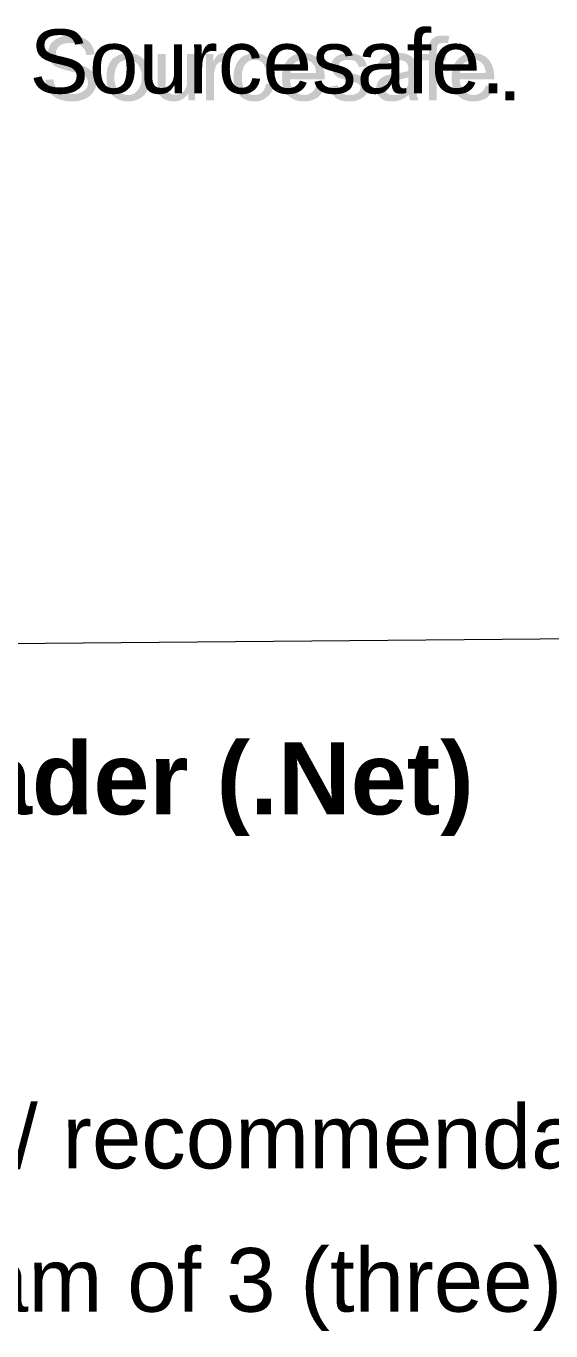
# Model space of a CAD drawing. Header units: millimetres. Extents: x 25 to 207, y 36 to 227.
# Drawn here: x 80.7 to 97.19, y 136.75 to 177.76 of the extents above; entities that cross this region are included whole.
import ezdxf

# ---------------------------------------------------------------- set-up
doc = ezdxf.new("R2010")
doc.units = ezdxf.units.MM
doc.header["$MEASUREMENT"] = 0
doc.layers.get('0').update_dxf_attribs({"linetype": 'CONTINUOUS'})
doc.styles.add('Arial$001', font='arial.ttf', dxfattribs={"height": 2.376})
doc.styles.add('Arial$101', font='arialbd.ttf', dxfattribs={"height": 3.024})

msp = doc.modelspace()

# ---------------------------------------------------------------- hatches: boundary and pattern name
at = {"true_color": 0x000007}
h = msp.add_hatch(color=0, dxfattribs=at)
edge = h.paths.add_edge_path()
edge.add_line((81.304, 176.065), (81.552, 176.082))
edge.add_spline(control_points=[(81.552, 176.082), (81.569, 175.982), (81.602, 175.9), (81.635, 175.833), (81.635, 175.833), (81.685, 175.767), (81.751, 175.717), (81.85, 175.684), (81.85, 175.684), (81.933, 175.651), (82.032, 175.618), (82.148, 175.618), (82.148, 175.618), (82.248, 175.618), (82.347, 175.635), (82.413, 175.668), (82.413, 175.668), (82.496, 175.701), (82.545, 175.734), (82.595, 175.8), (82.595, 175.8), (82.628, 175.85), (82.645, 175.9), (82.645, 175.966), (82.645, 175.966), (82.645, 176.032), (82.628, 176.082), (82.595, 176.131), (82.595, 176.131), (82.562, 176.181), (82.496, 176.214), (82.413, 176.247), (82.413, 176.247), (82.363, 176.264), (82.248, 176.297), (82.049, 176.346), (82.049, 176.346), (81.867, 176.396), (81.751, 176.429), (81.668, 176.462), (81.668, 176.462), (81.569, 176.512), (81.503, 176.578), (81.453, 176.661), (81.453, 176.661), (81.403, 176.727), (81.387, 176.81), (81.387, 176.909), (81.387, 176.909), (81.387, 177.009), (81.42, 177.108), (81.47, 177.191), (81.47, 177.191), (81.536, 177.273), (81.619, 177.34), (81.718, 177.389), (81.718, 177.389), (81.834, 177.439), (81.95, 177.455), (82.082, 177.455), (82.082, 177.455), (82.231, 177.455), (82.363, 177.439), (82.479, 177.389), (82.479, 177.389), (82.595, 177.34), (82.678, 177.273), (82.744, 177.174), (82.744, 177.174), (82.81, 177.075), (82.843, 176.975), (82.843, 176.86)], knot_values=[0, 0, 0, 0, 0.013889, 0.013889, 0.013889, 0.013889, 0.027778, 0.027778, 0.027778, 0.027778, 0.041667, 0.041667, 0.041667, 0.041667, 0.055556, 0.055556, 0.055556, 0.055556, 0.069444, 0.069444, 0.069444, 0.069444, 0.083333, 0.083333, 0.083333, 0.083333, 0.097222, 0.097222, 0.097222, 0.097222, 0.111111, 0.111111, 0.111111, 0.111111, 0.125, 0.125, 0.125, 0.125, 0.138889, 0.138889, 0.138889, 0.138889, 0.152778, 0.152778, 0.152778, 0.152778, 0.166667, 0.166667, 0.166667, 0.166667, 0.180556, 0.180556, 0.180556, 0.180556, 0.194444, 0.194444, 0.194444, 0.194444, 0.208333, 0.208333, 0.208333, 0.208333, 0.222222, 0.222222, 0.222222, 0.222222, 0.236111, 0.236111, 0.236111, 0.236111, 1, 1, 1, 1], degree=3, periodic=0)
edge.add_line((82.843, 176.86), (82.595, 176.843))
edge.add_spline(control_points=[(82.595, 176.843), (82.579, 176.959), (82.529, 177.058), (82.446, 177.124), (82.446, 177.124), (82.363, 177.191), (82.248, 177.224), (82.099, 177.224), (82.099, 177.224), (81.933, 177.224), (81.817, 177.191), (81.751, 177.141), (81.751, 177.141), (81.685, 177.075), (81.635, 177.009), (81.635, 176.926), (81.635, 176.926), (81.635, 176.843), (81.668, 176.793), (81.718, 176.744), (81.718, 176.744), (81.768, 176.694), (81.9, 176.644), (82.115, 176.595), (82.115, 176.595), (82.33, 176.545), (82.479, 176.512), (82.562, 176.479), (82.562, 176.479), (82.678, 176.413), (82.761, 176.346), (82.827, 176.264), (82.827, 176.264), (82.877, 176.181), (82.91, 176.098), (82.91, 175.982), (82.91, 175.982), (82.91, 175.883), (82.877, 175.784), (82.81, 175.684), (82.81, 175.684), (82.744, 175.585), (82.661, 175.519), (82.545, 175.469), (82.545, 175.469), (82.43, 175.42), (82.297, 175.386), (82.165, 175.386), (82.165, 175.386), (81.983, 175.386), (81.834, 175.42), (81.701, 175.469), (81.701, 175.469), (81.585, 175.519), (81.486, 175.602), (81.42, 175.701), (81.42, 175.701), (81.354, 175.817), (81.304, 175.933), (81.304, 176.065)], knot_values=[0, 0, 0, 0, 0.016667, 0.016667, 0.016667, 0.016667, 0.033333, 0.033333, 0.033333, 0.033333, 0.05, 0.05, 0.05, 0.05, 0.066667, 0.066667, 0.066667, 0.066667, 0.083333, 0.083333, 0.083333, 0.083333, 0.1, 0.1, 0.1, 0.1, 0.116667, 0.116667, 0.116667, 0.116667, 0.133333, 0.133333, 0.133333, 0.133333, 0.15, 0.15, 0.15, 0.15, 0.166667, 0.166667, 0.166667, 0.166667, 0.183333, 0.183333, 0.183333, 0.183333, 0.2, 0.2, 0.2, 0.2, 0.216667, 0.216667, 0.216667, 0.216667, 0.233333, 0.233333, 0.233333, 0.233333, 1, 1, 1, 1], degree=3, periodic=0)
edge = h.paths.add_edge_path()
edge.add_spline(control_points=[(83.224, 176.148), (83.224, 176.413), (83.29, 176.611), (83.439, 176.744), (83.439, 176.744), (83.572, 176.843), (83.721, 176.909), (83.903, 176.909), (83.903, 176.909), (84.101, 176.909), (84.267, 176.843), (84.399, 176.711), (84.399, 176.711), (84.515, 176.578), (84.581, 176.396), (84.581, 176.164), (84.581, 176.164), (84.581, 175.982), (84.548, 175.833), (84.499, 175.717), (84.499, 175.717), (84.449, 175.618), (84.366, 175.535), (84.25, 175.469), (84.25, 175.469), (84.151, 175.42), (84.035, 175.386), (83.903, 175.386), (83.903, 175.386), (83.704, 175.386), (83.539, 175.453), (83.406, 175.585), (83.406, 175.585), (83.29, 175.717), (83.224, 175.9), (83.224, 176.148)], knot_values=[0, 0, 0, 0, 0.027778, 0.027778, 0.027778, 0.027778, 0.055556, 0.055556, 0.055556, 0.055556, 0.083333, 0.083333, 0.083333, 0.083333, 0.111111, 0.111111, 0.111111, 0.111111, 0.138889, 0.138889, 0.138889, 0.138889, 0.166667, 0.166667, 0.166667, 0.166667, 0.194444, 0.194444, 0.194444, 0.194444, 0.222222, 0.222222, 0.222222, 0.222222, 1, 1, 1, 1], degree=3, periodic=0)
edge = h.paths.add_edge_path()
edge.add_spline(control_points=[(83.472, 176.148), (83.472, 175.966), (83.522, 175.817), (83.588, 175.734), (83.588, 175.734), (83.671, 175.635), (83.787, 175.585), (83.903, 175.585), (83.903, 175.585), (84.019, 175.585), (84.118, 175.635), (84.201, 175.734), (84.201, 175.734), (84.283, 175.817), (84.333, 175.966), (84.333, 176.148), (84.333, 176.148), (84.333, 176.33), (84.283, 176.462), (84.201, 176.562), (84.201, 176.562), (84.118, 176.661), (84.019, 176.694), (83.903, 176.694), (83.903, 176.694), (83.787, 176.694), (83.671, 176.661), (83.588, 176.562), (83.588, 176.562), (83.522, 176.462), (83.472, 176.33), (83.472, 176.148)], knot_values=[0, 0, 0, 0, 0.03125, 0.03125, 0.03125, 0.03125, 0.0625, 0.0625, 0.0625, 0.0625, 0.09375, 0.09375, 0.09375, 0.09375, 0.125, 0.125, 0.125, 0.125, 0.15625, 0.15625, 0.15625, 0.15625, 0.1875, 0.1875, 0.1875, 0.1875, 0.21875, 0.21875, 0.21875, 0.21875, 1, 1, 1, 1], degree=3, periodic=0)
edge = h.paths.add_edge_path()
edge.add_line((85.79, 175.42), (85.79, 175.635))
edge.add_spline(control_points=[(85.79, 175.635), (85.674, 175.469), (85.525, 175.386), (85.326, 175.386), (85.326, 175.386), (85.243, 175.386), (85.161, 175.403), (85.095, 175.436), (85.095, 175.436), (85.012, 175.469), (84.962, 175.502), (84.929, 175.552), (84.929, 175.552), (84.879, 175.602), (84.863, 175.668), (84.846, 175.751), (84.846, 175.751), (84.83, 175.784), (84.83, 175.866), (84.83, 175.966)], knot_values=[0, 0, 0, 0, 0.05, 0.05, 0.05, 0.05, 0.1, 0.1, 0.1, 0.1, 0.15, 0.15, 0.15, 0.15, 0.2, 0.2, 0.2, 0.2, 1, 1, 1, 1], degree=3, periodic=0)
edge.add_line((84.83, 175.966), (84.83, 176.876))
edge.add_line((84.83, 176.876), (85.078, 176.876))
edge.add_line((85.078, 176.876), (85.078, 176.065))
edge.add_spline(control_points=[(85.078, 176.065), (85.078, 175.933), (85.078, 175.85), (85.095, 175.8), (85.095, 175.8), (85.111, 175.734), (85.144, 175.684), (85.194, 175.651), (85.194, 175.651), (85.243, 175.618), (85.31, 175.602), (85.376, 175.602), (85.376, 175.602), (85.459, 175.602), (85.525, 175.618), (85.591, 175.651), (85.591, 175.651), (85.657, 175.701), (85.69, 175.751), (85.723, 175.817), (85.723, 175.817), (85.757, 175.883), (85.757, 175.966), (85.757, 176.098)], knot_values=[0, 0, 0, 0, 0.041667, 0.041667, 0.041667, 0.041667, 0.083333, 0.083333, 0.083333, 0.083333, 0.125, 0.125, 0.125, 0.125, 0.166667, 0.166667, 0.166667, 0.166667, 0.208333, 0.208333, 0.208333, 0.208333, 1, 1, 1, 1], degree=3, periodic=0)
edge.add_line((85.757, 176.098), (85.757, 176.876))
edge.add_line((85.757, 176.876), (86.005, 176.876))
edge.add_line((86.005, 176.876), (86.005, 175.42))
edge.add_line((86.005, 175.42), (85.79, 175.42))
edge = h.paths.add_edge_path()
edge.add_line((86.352, 175.42), (86.352, 176.876))
edge.add_line((86.352, 176.876), (86.584, 176.876))
edge.add_line((86.584, 176.876), (86.584, 176.644))
edge.add_spline(control_points=[(86.584, 176.644), (86.634, 176.76), (86.684, 176.826), (86.733, 176.86), (86.733, 176.86), (86.783, 176.893), (86.832, 176.909), (86.899, 176.909), (86.899, 176.909), (86.981, 176.909), (87.064, 176.876), (87.147, 176.826)], knot_values=[0, 0, 0, 0, 0.083333, 0.083333, 0.083333, 0.083333, 0.166667, 0.166667, 0.166667, 0.166667, 1, 1, 1, 1], degree=3, periodic=0)
edge.add_line((87.147, 176.826), (87.064, 176.595))
edge.add_spline(control_points=[(87.064, 176.595), (86.998, 176.628), (86.948, 176.644), (86.882, 176.644), (86.882, 176.644), (86.832, 176.644), (86.783, 176.628), (86.733, 176.595), (86.733, 176.595), (86.7, 176.562), (86.667, 176.528), (86.65, 176.462), (86.65, 176.462), (86.617, 176.38), (86.601, 176.28), (86.601, 176.181)], knot_values=[0, 0, 0, 0, 0.0625, 0.0625, 0.0625, 0.0625, 0.125, 0.125, 0.125, 0.125, 0.1875, 0.1875, 0.1875, 0.1875, 1, 1, 1, 1], degree=3, periodic=0)
edge.add_line((86.601, 176.181), (86.601, 175.42))
edge.add_line((86.601, 175.42), (86.352, 175.42))
edge = h.paths.add_edge_path()
edge.add_line((88.239, 175.949), (88.488, 175.916))
edge.add_spline(control_points=[(88.488, 175.916), (88.455, 175.751), (88.388, 175.618), (88.273, 175.535), (88.273, 175.535), (88.173, 175.436), (88.041, 175.386), (87.875, 175.386), (87.875, 175.386), (87.677, 175.386), (87.528, 175.453), (87.395, 175.585), (87.395, 175.585), (87.279, 175.717), (87.213, 175.9), (87.213, 176.148), (87.213, 176.148), (87.213, 176.297), (87.246, 176.429), (87.296, 176.545), (87.296, 176.545), (87.346, 176.661), (87.428, 176.76), (87.528, 176.81), (87.528, 176.81), (87.644, 176.876), (87.759, 176.909), (87.875, 176.909), (87.875, 176.909), (88.041, 176.909), (88.173, 176.86), (88.273, 176.777), (88.273, 176.777), (88.372, 176.711), (88.438, 176.595), (88.455, 176.446)], knot_values=[0, 0, 0, 0, 0.027778, 0.027778, 0.027778, 0.027778, 0.055556, 0.055556, 0.055556, 0.055556, 0.083333, 0.083333, 0.083333, 0.083333, 0.111111, 0.111111, 0.111111, 0.111111, 0.138889, 0.138889, 0.138889, 0.138889, 0.166667, 0.166667, 0.166667, 0.166667, 0.194444, 0.194444, 0.194444, 0.194444, 0.222222, 0.222222, 0.222222, 0.222222, 1, 1, 1, 1], degree=3, periodic=0)
edge.add_line((88.455, 176.446), (88.223, 176.413))
edge.add_spline(control_points=[(88.223, 176.413), (88.19, 176.512), (88.157, 176.578), (88.09, 176.628), (88.09, 176.628), (88.041, 176.677), (87.975, 176.694), (87.892, 176.694), (87.892, 176.694), (87.759, 176.694), (87.66, 176.661), (87.594, 176.562), (87.594, 176.562), (87.511, 176.479), (87.478, 176.346), (87.478, 176.148), (87.478, 176.148), (87.478, 175.949), (87.511, 175.817), (87.577, 175.717), (87.577, 175.717), (87.66, 175.635), (87.759, 175.585), (87.875, 175.585), (87.875, 175.585), (87.975, 175.585), (88.057, 175.618), (88.124, 175.684), (88.124, 175.684), (88.173, 175.734), (88.223, 175.833), (88.239, 175.949)], knot_values=[0, 0, 0, 0, 0.03125, 0.03125, 0.03125, 0.03125, 0.0625, 0.0625, 0.0625, 0.0625, 0.09375, 0.09375, 0.09375, 0.09375, 0.125, 0.125, 0.125, 0.125, 0.15625, 0.15625, 0.15625, 0.15625, 0.1875, 0.1875, 0.1875, 0.1875, 0.21875, 0.21875, 0.21875, 0.21875, 1, 1, 1, 1], degree=3, periodic=0)
edge = h.paths.add_edge_path()
edge.add_line((89.812, 175.883), (90.06, 175.85))
edge.add_spline(control_points=[(90.06, 175.85), (90.027, 175.701), (89.944, 175.585), (89.845, 175.502), (89.845, 175.502), (89.729, 175.436), (89.597, 175.386), (89.431, 175.386), (89.431, 175.386), (89.216, 175.386), (89.05, 175.453), (88.918, 175.585), (88.918, 175.585), (88.802, 175.717), (88.736, 175.9), (88.736, 176.131), (88.736, 176.131), (88.736, 176.38), (88.802, 176.562), (88.918, 176.694), (88.918, 176.694), (89.05, 176.843), (89.216, 176.909), (89.415, 176.909), (89.415, 176.909), (89.613, 176.909), (89.762, 176.843), (89.895, 176.711), (89.895, 176.711), (90.01, 176.578), (90.077, 176.38), (90.077, 176.148), (90.077, 176.148), (90.077, 176.131), (90.077, 176.115), (90.077, 176.082)], knot_values=[0, 0, 0, 0, 0.027778, 0.027778, 0.027778, 0.027778, 0.055556, 0.055556, 0.055556, 0.055556, 0.083333, 0.083333, 0.083333, 0.083333, 0.111111, 0.111111, 0.111111, 0.111111, 0.138889, 0.138889, 0.138889, 0.138889, 0.166667, 0.166667, 0.166667, 0.166667, 0.194444, 0.194444, 0.194444, 0.194444, 0.222222, 0.222222, 0.222222, 0.222222, 1, 1, 1, 1], degree=3, periodic=0)
edge.add_line((90.077, 176.082), (88.984, 176.082))
edge.add_spline(control_points=[(88.984, 176.082), (89.001, 175.916), (89.05, 175.8), (89.117, 175.717), (89.117, 175.717), (89.199, 175.635), (89.299, 175.585), (89.431, 175.585), (89.431, 175.585), (89.514, 175.585), (89.597, 175.618), (89.663, 175.668), (89.663, 175.668), (89.729, 175.701), (89.779, 175.784), (89.812, 175.883)], knot_values=[0, 0, 0, 0, 0.0625, 0.0625, 0.0625, 0.0625, 0.125, 0.125, 0.125, 0.125, 0.1875, 0.1875, 0.1875, 0.1875, 1, 1, 1, 1], degree=3, periodic=0)
edge = h.paths.add_edge_path()
edge.add_line((89.001, 176.28), (89.812, 176.28))
edge.add_spline(control_points=[(89.812, 176.28), (89.795, 176.413), (89.779, 176.495), (89.713, 176.562), (89.713, 176.562), (89.646, 176.661), (89.547, 176.694), (89.415, 176.694), (89.415, 176.694), (89.299, 176.694), (89.216, 176.661), (89.133, 176.595), (89.133, 176.595), (89.05, 176.512), (89.017, 176.413), (89.001, 176.28)], knot_values=[0, 0, 0, 0, 0.0625, 0.0625, 0.0625, 0.0625, 0.125, 0.125, 0.125, 0.125, 0.1875, 0.1875, 0.1875, 0.1875, 1, 1, 1, 1], degree=3, periodic=0)
edge = h.paths.add_edge_path()
edge.add_line((90.242, 175.85), (90.491, 175.9))
edge.add_spline(control_points=[(90.491, 175.9), (90.507, 175.8), (90.54, 175.717), (90.606, 175.668), (90.606, 175.668), (90.656, 175.618), (90.755, 175.585), (90.855, 175.585), (90.855, 175.585), (90.971, 175.585), (91.053, 175.618), (91.119, 175.651), (91.119, 175.651), (91.169, 175.701), (91.202, 175.751), (91.202, 175.817), (91.202, 175.817), (91.202, 175.883), (91.169, 175.916), (91.119, 175.949), (91.119, 175.949), (91.086, 175.966), (91.004, 175.999), (90.871, 176.032), (90.871, 176.032), (90.689, 176.082), (90.573, 176.115), (90.491, 176.148), (90.491, 176.148), (90.424, 176.181), (90.375, 176.231), (90.342, 176.297), (90.342, 176.297), (90.308, 176.346), (90.292, 176.413), (90.292, 176.479), (90.292, 176.479), (90.292, 176.545), (90.292, 176.611), (90.325, 176.661), (90.325, 176.661), (90.358, 176.727), (90.391, 176.76), (90.457, 176.81), (90.457, 176.81), (90.491, 176.826), (90.54, 176.86), (90.606, 176.876), (90.606, 176.876), (90.673, 176.893), (90.739, 176.909), (90.822, 176.909), (90.822, 176.909), (90.937, 176.909), (91.037, 176.893), (91.119, 176.86), (91.119, 176.86), (91.202, 176.826), (91.268, 176.777), (91.302, 176.727), (91.302, 176.727), (91.351, 176.661), (91.384, 176.595), (91.401, 176.495)], knot_values=[0, 0, 0, 0, 0.015625, 0.015625, 0.015625, 0.015625, 0.03125, 0.03125, 0.03125, 0.03125, 0.046875, 0.046875, 0.046875, 0.046875, 0.0625, 0.0625, 0.0625, 0.0625, 0.078125, 0.078125, 0.078125, 0.078125, 0.09375, 0.09375, 0.09375, 0.09375, 0.109375, 0.109375, 0.109375, 0.109375, 0.125, 0.125, 0.125, 0.125, 0.140625, 0.140625, 0.140625, 0.140625, 0.15625, 0.15625, 0.15625, 0.15625, 0.171875, 0.171875, 0.171875, 0.171875, 0.1875, 0.1875, 0.1875, 0.1875, 0.203125, 0.203125, 0.203125, 0.203125, 0.21875, 0.21875, 0.21875, 0.21875, 0.234375, 0.234375, 0.234375, 0.234375, 1, 1, 1, 1], degree=3, periodic=0)
edge.add_line((91.401, 176.495), (91.153, 176.462))
edge.add_spline(control_points=[(91.153, 176.462), (91.136, 176.545), (91.103, 176.595), (91.053, 176.644), (91.053, 176.644), (91.004, 176.677), (90.937, 176.694), (90.838, 176.694), (90.838, 176.694), (90.722, 176.694), (90.639, 176.677), (90.59, 176.644), (90.59, 176.644), (90.54, 176.611), (90.524, 176.562), (90.524, 176.512), (90.524, 176.512), (90.524, 176.479), (90.54, 176.446), (90.557, 176.429), (90.557, 176.429), (90.573, 176.396), (90.606, 176.38), (90.639, 176.363), (90.639, 176.363), (90.673, 176.346), (90.739, 176.33), (90.871, 176.297), (90.871, 176.297), (91.037, 176.247), (91.153, 176.214), (91.235, 176.181), (91.235, 176.181), (91.302, 176.148), (91.351, 176.115), (91.384, 176.048), (91.384, 176.048), (91.434, 175.999), (91.451, 175.933), (91.451, 175.85), (91.451, 175.85), (91.451, 175.767), (91.417, 175.684), (91.384, 175.618), (91.384, 175.618), (91.335, 175.535), (91.252, 175.486), (91.169, 175.453), (91.169, 175.453), (91.086, 175.403), (90.971, 175.386), (90.871, 175.386), (90.871, 175.386), (90.673, 175.386), (90.524, 175.42), (90.424, 175.502), (90.424, 175.502), (90.342, 175.585), (90.275, 175.701), (90.242, 175.85)], knot_values=[0, 0, 0, 0, 0.016667, 0.016667, 0.016667, 0.016667, 0.033333, 0.033333, 0.033333, 0.033333, 0.05, 0.05, 0.05, 0.05, 0.066667, 0.066667, 0.066667, 0.066667, 0.083333, 0.083333, 0.083333, 0.083333, 0.1, 0.1, 0.1, 0.1, 0.116667, 0.116667, 0.116667, 0.116667, 0.133333, 0.133333, 0.133333, 0.133333, 0.15, 0.15, 0.15, 0.15, 0.166667, 0.166667, 0.166667, 0.166667, 0.183333, 0.183333, 0.183333, 0.183333, 0.2, 0.2, 0.2, 0.2, 0.216667, 0.216667, 0.216667, 0.216667, 0.233333, 0.233333, 0.233333, 0.233333, 1, 1, 1, 1], degree=3, periodic=0)
edge = h.paths.add_edge_path()
edge.add_spline(control_points=[(92.725, 175.602), (92.642, 175.519), (92.543, 175.469), (92.46, 175.436), (92.46, 175.436), (92.377, 175.403), (92.295, 175.386), (92.195, 175.386), (92.195, 175.386), (92.03, 175.386), (91.914, 175.42), (91.831, 175.502), (91.831, 175.502), (91.732, 175.585), (91.699, 175.684), (91.699, 175.8), (91.699, 175.8), (91.699, 175.866), (91.715, 175.933), (91.748, 175.999), (91.748, 175.999), (91.782, 176.048), (91.815, 176.098), (91.864, 176.131), (91.864, 176.131), (91.931, 176.181), (91.98, 176.197), (92.046, 176.214), (92.046, 176.214), (92.096, 176.231), (92.162, 176.247), (92.262, 176.264), (92.262, 176.264), (92.46, 176.28), (92.609, 176.313), (92.708, 176.346), (92.708, 176.346), (92.708, 176.38), (92.708, 176.396), (92.708, 176.413), (92.708, 176.413), (92.708, 176.512), (92.675, 176.578), (92.642, 176.611), (92.642, 176.611), (92.576, 176.677), (92.477, 176.694), (92.361, 176.694), (92.361, 176.694), (92.245, 176.694), (92.162, 176.677), (92.096, 176.644), (92.096, 176.644), (92.046, 176.595), (91.997, 176.528), (91.98, 176.429)], knot_values=[0, 0, 0, 0, 0.017857, 0.017857, 0.017857, 0.017857, 0.035714, 0.035714, 0.035714, 0.035714, 0.053571, 0.053571, 0.053571, 0.053571, 0.071429, 0.071429, 0.071429, 0.071429, 0.089286, 0.089286, 0.089286, 0.089286, 0.107143, 0.107143, 0.107143, 0.107143, 0.125, 0.125, 0.125, 0.125, 0.142857, 0.142857, 0.142857, 0.142857, 0.160714, 0.160714, 0.160714, 0.160714, 0.178571, 0.178571, 0.178571, 0.178571, 0.196429, 0.196429, 0.196429, 0.196429, 0.214286, 0.214286, 0.214286, 0.214286, 0.232143, 0.232143, 0.232143, 0.232143, 1, 1, 1, 1], degree=3, periodic=0)
edge.add_line((91.98, 176.429), (91.732, 176.462))
edge.add_spline(control_points=[(91.732, 176.462), (91.765, 176.562), (91.798, 176.644), (91.848, 176.711), (91.848, 176.711), (91.897, 176.777), (91.964, 176.81), (92.063, 176.86), (92.063, 176.86), (92.162, 176.893), (92.262, 176.909), (92.394, 176.909), (92.394, 176.909), (92.51, 176.909), (92.609, 176.893), (92.692, 176.86), (92.692, 176.86), (92.775, 176.826), (92.824, 176.793), (92.857, 176.744), (92.857, 176.744), (92.907, 176.711), (92.924, 176.644), (92.94, 176.578), (92.94, 176.578), (92.957, 176.545), (92.957, 176.462), (92.957, 176.363)], knot_values=[0, 0, 0, 0, 0.035714, 0.035714, 0.035714, 0.035714, 0.071429, 0.071429, 0.071429, 0.071429, 0.107143, 0.107143, 0.107143, 0.107143, 0.142857, 0.142857, 0.142857, 0.142857, 0.178571, 0.178571, 0.178571, 0.178571, 0.214286, 0.214286, 0.214286, 0.214286, 1, 1, 1, 1], degree=3, periodic=0)
edge.add_line((92.957, 176.363), (92.957, 176.032))
edge.add_spline(control_points=[(92.957, 176.032), (92.957, 175.8), (92.957, 175.651), (92.973, 175.602), (92.973, 175.602), (92.973, 175.535), (93.006, 175.469), (93.04, 175.42)], knot_values=[0, 0, 0, 0, 0.125, 0.125, 0.125, 0.125, 1, 1, 1, 1], degree=3, periodic=0)
edge.add_line((93.04, 175.42), (92.775, 175.42))
edge.add_spline(control_points=[(92.775, 175.42), (92.742, 175.469), (92.725, 175.535), (92.725, 175.602)], knot_values=[0, 0, 0, 0, 1, 1, 1, 1], degree=3, periodic=0)
edge = h.paths.add_edge_path()
edge.add_spline(control_points=[(92.708, 176.148), (92.609, 176.115), (92.477, 176.082), (92.311, 176.048), (92.311, 176.048), (92.195, 176.048), (92.129, 176.032), (92.096, 175.999), (92.096, 175.999), (92.046, 175.982), (92.013, 175.966), (91.997, 175.933), (91.997, 175.933), (91.964, 175.883), (91.964, 175.85), (91.964, 175.817), (91.964, 175.817), (91.964, 175.751), (91.98, 175.684), (92.03, 175.651), (92.03, 175.651), (92.08, 175.602), (92.162, 175.585), (92.245, 175.585), (92.245, 175.585), (92.344, 175.585), (92.427, 175.602), (92.51, 175.635), (92.51, 175.635), (92.576, 175.684), (92.626, 175.734), (92.659, 175.817), (92.659, 175.817), (92.692, 175.866), (92.708, 175.949), (92.708, 176.065)], knot_values=[0, 0, 0, 0, 0.027778, 0.027778, 0.027778, 0.027778, 0.055556, 0.055556, 0.055556, 0.055556, 0.083333, 0.083333, 0.083333, 0.083333, 0.111111, 0.111111, 0.111111, 0.111111, 0.138889, 0.138889, 0.138889, 0.138889, 0.166667, 0.166667, 0.166667, 0.166667, 0.194444, 0.194444, 0.194444, 0.194444, 0.222222, 0.222222, 0.222222, 0.222222, 1, 1, 1, 1], degree=3, periodic=0)
edge.add_line((92.708, 176.065), (92.708, 176.148))
edge = h.paths.add_edge_path()
edge.add_line((93.354, 175.42), (93.354, 176.677))
edge.add_line((93.354, 176.677), (93.139, 176.677))
edge.add_line((93.139, 176.677), (93.139, 176.876))
edge.add_line((93.139, 176.876), (93.354, 176.876))
edge.add_line((93.354, 176.876), (93.354, 177.025))
edge.add_spline(control_points=[(93.354, 177.025), (93.354, 177.124), (93.371, 177.191), (93.387, 177.24), (93.387, 177.24), (93.404, 177.306), (93.453, 177.356), (93.52, 177.389), (93.52, 177.389), (93.569, 177.439), (93.652, 177.455), (93.768, 177.455), (93.768, 177.455), (93.834, 177.455), (93.917, 177.455), (94, 177.439)], knot_values=[0, 0, 0, 0, 0.0625, 0.0625, 0.0625, 0.0625, 0.125, 0.125, 0.125, 0.125, 0.1875, 0.1875, 0.1875, 0.1875, 1, 1, 1, 1], degree=3, periodic=0)
edge.add_line((94, 177.439), (93.95, 177.224))
edge.add_spline(control_points=[(93.95, 177.224), (93.9, 177.224), (93.851, 177.224), (93.817, 177.224), (93.817, 177.224), (93.735, 177.224), (93.685, 177.207), (93.652, 177.191), (93.652, 177.191), (93.619, 177.157), (93.602, 177.091), (93.602, 177.009)], knot_values=[0, 0, 0, 0, 0.083333, 0.083333, 0.083333, 0.083333, 0.166667, 0.166667, 0.166667, 0.166667, 1, 1, 1, 1], degree=3, periodic=0)
edge.add_line((93.602, 177.009), (93.602, 176.876))
edge.add_line((93.602, 176.876), (93.884, 176.876))
edge.add_line((93.884, 176.876), (93.884, 176.677))
edge.add_line((93.884, 176.677), (93.602, 176.677))
edge.add_line((93.602, 176.677), (93.602, 175.42))
edge.add_line((93.602, 175.42), (93.354, 175.42))
edge = h.paths.add_edge_path()
edge.add_line((95.142, 175.883), (95.39, 175.85))
edge.add_spline(control_points=[(95.39, 175.85), (95.357, 175.701), (95.274, 175.585), (95.175, 175.502), (95.175, 175.502), (95.059, 175.436), (94.926, 175.386), (94.761, 175.386), (94.761, 175.386), (94.546, 175.386), (94.38, 175.453), (94.248, 175.585), (94.248, 175.585), (94.132, 175.717), (94.066, 175.9), (94.066, 176.131), (94.066, 176.131), (94.066, 176.38), (94.132, 176.562), (94.248, 176.694), (94.248, 176.694), (94.38, 176.843), (94.546, 176.909), (94.744, 176.909), (94.744, 176.909), (94.943, 176.909), (95.092, 176.843), (95.224, 176.711), (95.224, 176.711), (95.34, 176.578), (95.406, 176.38), (95.406, 176.148), (95.406, 176.148), (95.406, 176.131), (95.406, 176.115), (95.406, 176.082)], knot_values=[0, 0, 0, 0, 0.027778, 0.027778, 0.027778, 0.027778, 0.055556, 0.055556, 0.055556, 0.055556, 0.083333, 0.083333, 0.083333, 0.083333, 0.111111, 0.111111, 0.111111, 0.111111, 0.138889, 0.138889, 0.138889, 0.138889, 0.166667, 0.166667, 0.166667, 0.166667, 0.194444, 0.194444, 0.194444, 0.194444, 0.222222, 0.222222, 0.222222, 0.222222, 1, 1, 1, 1], degree=3, periodic=0)
edge.add_line((95.406, 176.082), (94.314, 176.082))
edge.add_spline(control_points=[(94.314, 176.082), (94.331, 175.916), (94.38, 175.8), (94.463, 175.717), (94.463, 175.717), (94.529, 175.635), (94.645, 175.585), (94.761, 175.585), (94.761, 175.585), (94.844, 175.585), (94.926, 175.618), (94.993, 175.668), (94.993, 175.668), (95.059, 175.701), (95.109, 175.784), (95.142, 175.883)], knot_values=[0, 0, 0, 0, 0.0625, 0.0625, 0.0625, 0.0625, 0.125, 0.125, 0.125, 0.125, 0.1875, 0.1875, 0.1875, 0.1875, 1, 1, 1, 1], degree=3, periodic=0)
edge = h.paths.add_edge_path()
edge.add_line((94.331, 176.28), (95.142, 176.28))
edge.add_spline(control_points=[(95.142, 176.28), (95.125, 176.413), (95.109, 176.495), (95.042, 176.562), (95.042, 176.562), (94.976, 176.661), (94.877, 176.694), (94.744, 176.694), (94.744, 176.694), (94.629, 176.694), (94.546, 176.661), (94.463, 176.595), (94.463, 176.595), (94.38, 176.512), (94.347, 176.413), (94.331, 176.28)], knot_values=[0, 0, 0, 0, 0.0625, 0.0625, 0.0625, 0.0625, 0.125, 0.125, 0.125, 0.125, 0.1875, 0.1875, 0.1875, 0.1875, 1, 1, 1, 1], degree=3, periodic=0)
msp.add_hatch(color=0, dxfattribs=at).paths.add_polyline_path([(95.754, 175.42), (95.754, 175.701), (96.035, 175.701), (96.035, 175.42)])

# ---------------------------------------------------------------- linework, layer by layer
at = {"color": 0, "linetype": 'Continuous', "lineweight": 15, "true_color": 0xbdd7ee}
msp.add_lwpolyline([(25.027, 157.874), (206.968, 159.463), (206.968, 159.463)], dxfattribs=at)

# ---------------------------------------------------------------- texts
at = {"color": 0, "true_color": 0xffffff, "style": 'Arial$001'}
msp.add_text('• UML, JIRA, GitHub, Bitbucket, TFS, Visual Sourcesafe. ', height=2.00647, dxfattribs=at).set_placement((25.308, 175.642))
at = {"color": 0, "true_color": 0x000007}
for s, height, style, p in [('Technical Team Leader (.Net)', 2.26468, 'Arial$101', (50.815, 152.981)), ('specifications/ recommendations and deliver it in a timely manner ', 1.99689, 'Arial$001', (63.544, 141.855)), ('Manage a team of 3 (three) developers working for Momtex Expo Ltd. Provide effective leadership ', 2.00089, 'Arial$001', (63.676, 137.351))]:
    msp.add_text(s, height=height, dxfattribs=dict(at, style=style)).set_placement(p)

doc.saveas('drawing.dxf')
